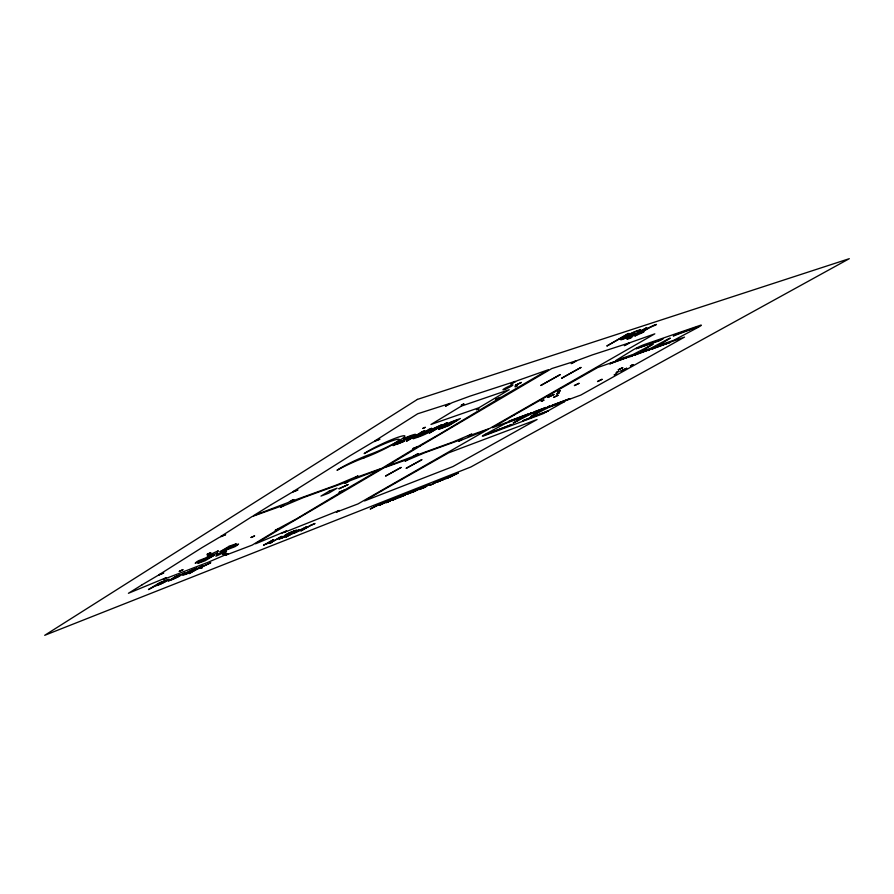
<?xml version="1.0" encoding="UTF-8"?>
<svg xmlns="http://www.w3.org/2000/svg" width="894" height="894" viewBox="0 0 894 894"><rect width="100%" height="100%" fill="white"/><g stroke="black" fill="none" stroke-linecap="round" stroke-linejoin="round"><path stroke-width="1.34" d="M629.22 338.055L629.711 337.619A6.236 0.603 -26.2 0 1 630.326 337.239A10.449 1.006 -26.2 0 1 631.142 336.747A14.371 1.386 -26.2 0 1 631.466 336.557L639.065 333.384L647.647 328.411A9.644 0.928 -26.3 0 1 649.402 327.428L653.793 325.327A8.012 0.771 -26.3 0 1 655.302 324.779M698.37 326.69L673.305 335.976L677.071 333.954L698.359 326.656M623.14 338.413L623.386 338.58A6.124 0.603 -26.2 0 0 624.202 338.345A6.381 0.626 -26.2 0 0 624.928 338.088L628.583 336.423A6.75 0.67 -26.2 0 0 629.991 335.663A10.605 1.05 -26.2 0 0 631.265 334.937L625.308 336.904A11.711 1.151 -26.2 0 0 624.973 337.116A9.018 0.883 -26.2 0 0 623.911 337.798A6.124 0.603 -26.2 0 0 623.062 338.368M457.035 420.135L448.486 425.343L442.027 427.902L450.218 422.784L457.013 420.057M540.781 385.448L560.259 374.552M597.505 381.503L602.008 379.313M602.008 379.358L597.617 381.514M560.259 374.62L540.836 385.493M580.91 367.501L561.588 378.251L580.91 367.434M401.06 467.495L385.537 476.077L401.06 467.439M406.256 468.232L421.8 459.717M428.394 431.891L417.833 436.641L422.784 433.668L428.36 431.791M559.242 392.745L556.627 394.098L559.365 392.734M222.729 554.481L226.216 552.928L222.829 554.503M564.539 401.618L548.424 407.53L530.745 416.57L540.669 410.447L530.801 414.034L513.111 423.13L522.923 417.017L505.814 423.275L484.302 434.763A7.308 0.581 -25.5 0 0 484.28 435.691L543.071 413.687L564.55 401.596M517.358 385.605L514.978 386.811L517.38 385.605M287.153 535.26L282.158 537.909A8.918 0.67 -24.7 0 1 281.252 538.277A10.203 0.76 -24.7 0 1 280.347 538.624A7.487 0.559 -24.7 0 1 279.666 538.87L278.738 539.071L287.164 535.204M251.069 537.462L254.634 535.886L251.113 537.506M179.281 571.322L182.879 569.702M614.256 374.899L616.871 373.67L614.312 374.932M182.868 569.769L179.325 571.367M407.474 494.091L413.665 490.717M421.756 459.762L406.312 468.266M632.93 364.696L630.326 365.948L632.941 364.629M424.371 486.571L413.062 492.024L424.415 486.448M285.197 535.607L287.365 534.545A8.392 0.626 -24.7 0 1 287.834 534.355L289.835 533.573A9.566 0.726 -24.8 0 0 290.952 533.126L296.707 530.164L295.556 530.433A11.521 0.86 -24.7 0 0 294.327 530.868A18.394 1.375 -24.7 0 0 292.774 531.472A13.041 0.972 -24.7 0 0 291.422 532.008A8.281 0.626 -24.7 0 0 290.025 532.589L286.885 534.388L290.416 533.137A14.93 1.129 -24.8 0 0 291.12 532.858A8.806 0.659 -24.8 0 0 291.735 532.601L294.763 531.058L293.78 531.282A9.61 0.715 -24.7 0 0 292.919 531.606A15.611 1.162 -24.7 0 0 291.835 532.019A9.543 0.715 -24.7 0 0 290.952 532.366L289.254 533.092M440.574 480.737L442.843 479.575M438.887 480.793L438.094 481.263M429.601 485.33L432.54 484.123M438.261 481.587L440.217 480.771M269.619 543.317L272.301 542.088L269.642 543.351M447.481 477.932L449.548 477.072M429.679 485.408L434.372 483.308A9.555 0.615 -25.2 0 0 434.607 483.173L437.892 481.385M409.061 493.354L413.285 491.018M437.367 481.486L436.183 482.246M449.917 477.016L455.135 474.222L449.503 477.217M405.597 494.572L404.021 495.41M179.571 575.624L180.342 575.01L179.035 575.345A7.085 0.559 -24.3 0 0 177.906 575.77L171.246 578.932L171.916 578.831A9.141 0.726 -24.3 0 0 173.38 578.34A17.768 1.419 -24.3 0 0 175.425 577.58L178.029 576.574L177.526 576.876A7.398 0.581 -24.3 0 1 176.967 577.2L172.888 579.089A8.381 0.659 -24.3 0 1 171.492 579.603A12.672 1.006 -24.3 0 1 170.329 580.005A17.277 1.375 -24.3 0 1 169.737 580.184L168.195 580.988A11.879 0.939 -24.3 0 0 169.547 580.552A13.522 1.073 -24.3 0 0 169.849 580.441A11.935 0.95 -24.3 0 0 172.017 579.636A10.873 0.86 -24.3 0 0 173.358 579.1L178.688 576.574A10.136 0.805 -24.3 0 0 179.314 576.217L184.79 572.898L181.761 574.328A10.694 0.849 -24.3 0 0 181.448 574.35L179.94 574.775A8.761 0.693 -24.3 0 0 179.336 574.998A11.287 0.894 -24.3 0 0 178.509 575.323A7.912 0.626 -24.3 0 0 177.18 575.848L175.258 576.686M394.924 444.173L393.125 445.625L404.267 441.167A10.661 1.095 -25.2 0 1 398.746 443.48M414.291 435.568C420.37 431.757 404.189 437.68 403.585 439.11A11.398 1.162 -25.2 0 1 411.408 435.97M179.56 575.635L176.878 576.82A19.031 1.52 -24.3 0 1 175.76 577.256A11.521 0.916 -24.3 0 1 174.833 577.591L173.604 577.949L175.705 576.708M339.955 492.203L340.513 491.868M343.497 490.426L344.067 490.091M378.531 504.54L370.194 509.032L382.788 502.853L376.977 505.311M392.421 500.215L400.166 495.98M399.629 496.852L400.579 496.315L395.528 498.472M422.214 488.303L429.913 484.202L423.32 487.867M393.528 499.02L394.578 498.383L391.46 499.623M393.885 498.841L396.131 497.723L390.857 499.891M451.973 475.966L450.665 476.647L451.168 476.39M439.3 481.307L445.961 477.854L444.888 478.279M394.634 498.595L392.555 499.59A10.437 0.693 -25.1 0 1 390.901 500.305M404.557 495.153L407.217 493.823L403.373 495.198M405.194 494.963L398.746 497.701L407.061 493.253L405.921 493.7M450.263 476.726L458.343 472.948L451.515 476.301M432.774 484L435.601 482.425M311.045 525.27L300.786 530.935L311.403 524.912M443.96 479.251L449.213 476.558L442.385 479.922M161.713 583.335L163.568 582.396A9.577 0.76 -24.2 0 0 164.563 581.849A15.489 1.229 -24.2 0 0 165.446 581.323A15.019 1.196 -24.2 0 0 166.183 580.865A9.655 0.771 -24.2 0 0 166.697 580.497L164.865 580.865A8.359 0.659 -24.2 0 0 164.429 581.033L159.534 583.29A10.359 0.827 -24.3 0 0 158.618 583.816A17.075 1.352 -24.3 0 0 158.003 584.173A20.596 1.632 -24.3 0 0 157.344 584.575A13.935 1.106 -24.3 0 0 156.718 584.989A8.124 0.648 -24.3 0 0 156.338 585.279L157.556 585.067A7.32 0.581 -24.2 0 0 158.607 584.665L163.088 582.899A7.666 0.603 -24.2 0 0 165.334 581.77A11.79 0.939 -24.2 0 0 166.765 580.966A16.807 1.341 -24.2 0 0 167.569 580.497A15.343 1.218 -24.2 0 0 168.608 579.826A9.89 0.782 -24.2 0 0 169.178 579.357A7.32 0.581 -24.2 0 0 169.156 579.211L166.787 579.893A8.828 0.704 -24.2 0 0 166.128 580.15A7.901 0.626 -24.2 0 0 165.021 580.586L159.646 582.709L148.449 589.559L153.198 587.101A56.288 4.504 -24 0 0 154.014 586.598A40.185 3.207 -24.1 0 0 154.696 586.173M411.564 492.505L413.631 491.465L407.519 494.158M411.352 492.482L409.15 493.41M449.827 476.938L448.564 477.631M443.815 479.452L441.558 480.38M285.745 535.081L280.694 538.233L283.096 537.361M404.144 495.477L400.199 496.975M162.172 583.335L159.791 584.397A7.957 0.637 -24.2 0 1 157.903 585.157A8.884 0.704 -24.2 0 1 157.087 585.469L154.83 586.106M390.846 499.78L391.449 499.5M393.081 499.232L391.471 499.925M413.788 490.784L417.274 489.364L414.224 490.582M288.728 533.159L285.175 535.081L286.192 535.037M390.555 500.852L385.839 502.763L389.572 500.729A12.952 0.849 -25.1 0 1 391.08 500.092L391.304 499.992M390.566 500.729L387.359 502.037L390.656 500.405M311.503 525.057L313.984 523.85A9.879 0.726 -24.8 0 1 314.409 523.694L315.034 523.482L314.073 524.029A8.337 0.615 -24.8 0 0 313.526 524.23L311.805 524.912M439.803 480.95L438.328 481.665M449 477.307L447.559 478.011M398.612 496.751L404.289 494.348L391.851 500.439L398.076 497.813L393.371 499.679M402.423 495.734L405.563 494.505M403.909 440.384L402.423 440.977A18.103 1.833 -25.1 0 0 401.115 441.502L396.489 444.016L397.484 443.882A10.315 1.05 -25.2 0 0 398.825 443.435M282.996 537.562L287.656 535.584C282.046 537.931 291.522 533.718 288.002 534.634A7.644 0.57 -24.7 0 0 286.907 535.037A9.756 0.726 -24.7 0 0 286.538 535.182L285.264 535.651M405.753 439.189L405.921 439.122A19.355 2.011 -25.2 0 0 408.133 438.239L412.715 435.736L411.463 435.948M282.169 533.059L282.839 532.802M405.686 460.578L406.368 460.332M517.078 421.163L517.637 420.962M413.218 456.163L413.9 455.918M572.205 362.886L572.875 362.651M636.919 334.099L634.081 335.038L646.865 327.617L629.812 337.094A12.36 1.196 -26.2 0 0 627.99 338.2A6.403 0.626 -26.2 0 0 626.806 339.061L627.353 339.195A9.309 0.905 -26.2 0 0 628.169 338.949A9.789 0.95 -26.2 0 0 629.018 338.647A14.796 1.442 -26.2 0 0 630.002 338.267A19.97 1.944 -26.3 0 0 630.695 337.988L631.98 337.139A14.952 1.453 -26.2 0 1 631.119 337.474A9.856 0.961 -26.2 0 1 630.371 337.764A6.582 0.637 -26.2 0 1 629.912 337.921L629.309 338.077M437.389 481.408L435.981 481.967L438.92 480.681M636.427 334.524L637.12 334.512L634.785 336.043L642.25 332.747L643.937 331.775L640.741 332.825L649.234 327.908A6.18 0.592 -26.3 0 1 650.061 327.439L653.715 325.751A10.046 0.972 -26.3 0 1 654.442 325.539A11.186 1.084 -26.3 0 1 654.944 325.416L656.453 324.455A8.102 0.782 -26.3 0 0 656.207 324.511L656.162 324.522A13.265 1.285 -26.3 0 0 655.749 324.634A9.555 0.928 -26.3 0 0 655.358 324.757M431.5 430.193A7.275 0.726 -25.3 0 0 430.964 430.305L442.038 424.65L424.929 432.383L431.757 428.282L429.276 429.154L413.251 438.786L420.225 436.317A7.644 0.771 -25.3 0 0 428.595 432.506A7.644 0.771 -25.3 0 0 431.59 430.159M414.201 435.601A7.353 0.76 -25.2 0 1 411.084 437.334A6.426 0.659 -25.2 0 1 407.887 438.786A23.188 2.403 -25.2 0 1 404.468 440.172M395.003 444.15A7.722 0.793 -25.1 0 1 398.288 442.318M398.344 442.306A6.247 0.637 -25.1 0 1 401.585 440.843A28.351 2.861 -25.1 0 1 404.893 439.524M547.843 397.428L554.157 394.41L547.877 397.372M293.266 533.193L306.653 526.745L301.278 529.851A9.957 0.738 -24.8 0 1 300.574 530.254L295.467 532.679A9.342 0.693 -24.8 0 1 294.249 533.17L291.913 533.852A9.041 0.67 -24.7 0 1 291.701 533.986A13.768 1.028 -24.7 0 1 291.478 534.12A19.757 1.475 -24.7 0 1 290.941 534.433L285.767 537.115L299.065 529.717L294.763 532.209A14.751 1.095 -24.8 0 0 294.495 532.366A10.963 0.816 -24.8 0 0 293.869 532.746L293.266 533.193M438.652 429.388L448.81 425.6L460.399 418.515L450.464 422.225L438.663 429.343M553.531 397.439L558.202 395.204L553.609 397.349M574.429 385.549L579.178 383.28L574.462 385.515M184.868 574.149L187.282 573.434A7.286 0.57 -24.4 0 0 187.885 573.199A10.527 0.827 -24.4 0 0 188.343 573.009A13.332 1.05 -24.4 0 0 189.115 572.685A11.343 0.894 -24.4 0 0 190.266 572.194L189.293 572.808A8.281 0.648 -24.4 0 1 188.701 573.065A12.717 1.006 -24.4 0 1 188.075 573.322A11.488 0.905 -24.4 0 1 186.086 574.138A9.99 0.782 -24.4 0 1 184.499 574.73L182.6 575.121A9.052 0.715 -24.4 0 1 183.147 574.652A13.98 1.095 -24.4 0 1 184.198 573.982A15.299 1.207 -24.4 0 1 184.745 573.657A11.197 0.883 -24.4 0 1 186.254 572.819A7.364 0.581 -24.4 0 1 188.802 571.534L192.355 569.936A9.499 0.749 -24.4 0 1 194.277 569.165A13.913 1.095 -24.4 0 1 194.825 568.953A10.661 0.838 -24.4 0 1 196.088 568.483A7.23 0.57 -24.4 0 1 197.149 568.137L196.065 568.785A13.119 1.028 -24.3 0 0 195.238 569.065A10.627 0.838 -24.4 0 0 193.16 569.824L188.31 572.026A7.822 0.615 -24.4 0 0 187.192 572.629A12.259 0.961 -24.4 0 0 186.243 573.188A13.969 1.095 -24.4 0 0 185.628 573.568A8.515 0.67 -24.4 0 0 184.969 574.049L184.868 574.149M268.01 543.027L270.357 542.334A10.37 0.782 -24.7 0 0 270.983 542.077L270.077 542.647A7.867 0.592 -24.7 0 1 269.351 542.937A10.795 0.816 -24.7 0 1 268.625 543.228L266.803 543.798A7.912 0.592 -24.7 0 1 266.736 543.653L263.507 545.206L273.408 539.752L268.066 542.96M515.369 385.28L521.303 382.487L515.369 385.28M216.717 554.235L215.912 556.202A23.803 1.978 -24.4 0 0 226.517 551.207L216.717 554.235M218.08 550.905L217.242 552.95L214.616 554.191L207.106 556.068A23.803 1.978 -24.4 0 1 218.08 550.905M485.129 434.808L511.815 424.471L485.151 434.775M339.016 488.75L347.945 484.637L339.016 488.75M618.279 369.814L622.85 367.624L618.313 369.77M620.849 371.066L626.772 368.205L620.905 371.01M422.817 428.449L425.354 427.287L422.817 428.438M636.26 348.694L659.157 340.893L662.979 338.871L636.293 348.649M640.629 351.8L650.81 348.258L668.924 338.636L670.31 338.156L658.163 345.676L673.819 340.256L698.337 327.249A7.901 0.648 -26.3 0 0 700.091 325.382L644.116 344.637A8.281 0.726 -26.1 0 0 633.634 349.576L616.022 360.383L633.075 354.482L653.112 344.112L640.652 351.767M461.371 405.105L463.986 403.909L461.382 405.094M523.001 420.683L548.178 410.927L523.001 420.683M541.283 401.328L544.055 400.031L541.351 401.261M211.777 555.867L195.227 563.265A23.803 1.978 -24.4 0 1 198.535 560.717L212.56 555.308L211.777 555.867M207.184 554.291L210.883 552.671L207.207 554.269M476.457 409.675L478.882 408.569L476.468 409.664M557.521 392.053L560.314 390.723L557.521 392.053M222.215 551.274L221.377 551.9L234.977 546.659A23.803 1.978 -24.4 0 0 238.519 544.021L222.215 551.274M616.312 372.507L618.939 371.278L616.312 372.507M383.37 502.629L379.324 505.412L390.566 499.78L381.202 504.439L384.643 502.126L383.37 502.629M417.42 399.406L44.7 635.321L470.847 466.992L849.3 258.679L417.42 399.406M198.166 568.562L197.261 569.12A16.997 1.341 -24.3 0 1 197.038 569.254L189.103 573.624L200.502 566.762L202.435 566.014L199.396 567.835L210.783 562.751L200.58 567.712L202.335 567.746L198.423 568.573A24.853 1.956 -24.5 0 1 198.334 568.539L198.2 568.539M142.18 584.743L128.412 593.292L164.071 578.563L166.105 577.77L163.434 579.413L208.157 562.248L227.959 553.732L225.21 555.364L252.242 545.083L279.219 528.756L275.151 530.332L296.842 518.665L343.128 490.884L339.005 492.438L340.48 491.566L344.603 490.013L380.632 469.048L350.202 480.626L344.805 483.408L348.269 481.33L303.1 497.701L280.593 507.189L284.001 505.099L252.041 516.564L220.751 536.478L225.634 534.646L219.332 537.361L201.843 547.72L158.998 574.775L163.77 572.942L157.746 575.546L142.18 584.743M271.43 504.54L253.449 515.693L288.27 502.484L291.746 500.361L293.869 499.578L290.394 501.702L336.625 484.973L358.047 475.932L354.527 478.033L382.084 468.188L416.995 447.123L412.827 448.632L418.671 446.128L439.211 434.35L499.701 398.109L495.533 399.562L497.455 398.422L501.623 396.97L548.324 369.736L517.291 380.699L510.753 384.096L515.335 381.358L469.998 396.143L452.208 402.658L445.458 406.2L450.04 403.395L417.666 413.777L374.877 440.91L379.939 439.155L372.966 442.094L350.202 455.649L292.941 491.711L297.937 489.912L291.299 492.739L271.43 504.54M461.349 406.111L430.975 424.471L478.86 407.765L509.222 389.695L461.349 406.111M214.091 555.33L205.173 560.706A23.803 1.978 -24.4 0 1 197.764 563.231L214.091 555.33M229.065 546.323L219.879 551.855L236.362 543.876A23.803 1.978 -24.4 0 0 229.065 546.323M422.381 431.578L406.379 441.234L424.885 430.696L422.381 431.578M329.327 491.063L320.968 496.081L328.713 493.186L337.094 488.18L329.327 491.063M445.301 423.499L429.276 433.087L447.715 422.65L445.301 423.499M282.56 527.471L255.55 543.798L284.873 531.606L286.605 530.924L283.811 532.567L339.284 510.452L336.457 512.083L357.98 503.925L488.236 429.276L458.756 441.2L462.254 439.189L424.751 452.744L405.094 461.08L408.58 459.035L384.04 467.786L282.56 527.471M420.415 445.882L385.482 466.936L412.95 456.476L416.481 454.398L418.247 453.75L414.715 455.817L453.001 442.005L471.786 434.026L468.244 436.071L489.7 428.449L654.81 333.842L630.471 342.491L624.358 345.643L628.873 343.028L592.286 354.918L577.535 360.36L571.221 363.623L575.781 360.952L551.732 368.585L420.415 445.882M627.353 334.032L606.803 346.034L629.108 333.451L627.353 334.032M280.448 537.003L272.279 541.764L282.18 536.322L280.448 537.003M640.607 329.841L638.629 330.992A18.696 1.844 -26.2 0 0 638.528 330.992A16.327 1.609 -26.2 0 0 636.003 331.607A8.549 0.849 -26.2 0 0 634.807 332.043A5.655 0.559 -26.2 0 0 631.969 333.272A5.845 0.581 -26.2 0 0 630.482 334.01A7.99 0.793 -26.2 0 0 628.661 334.982A12.449 1.218 -26.2 0 0 627.052 335.876L634.885 333.294L633.5 334.099A12.672 1.252 -26.2 0 1 631.421 335.272A8.683 0.86 -26.2 0 1 627.554 337.25A7.186 0.704 -26.2 0 1 624.124 338.77A9.465 0.939 -26.2 0 1 622.403 339.407A10.996 1.084 -26.2 0 1 622 339.53A7.957 0.782 -26.2 0 1 620.794 339.429A9.197 0.905 -26.2 0 1 621.14 339.105A10.873 1.073 -26.2 0 1 622.861 337.921A16.271 1.598 -26.2 0 1 624.973 336.636A17.69 1.732 -26.2 0 1 625.375 336.401A13.734 1.352 -26.2 0 1 627.834 335.038A9.152 0.905 -26.2 0 1 631.913 332.959A8.56 0.849 -26.2 0 1 635.947 331.205A12.069 1.196 -26.2 0 1 637.88 330.501A24.373 2.391 -26.2 0 1 638.595 330.266A19.109 1.877 -26.2 0 1 639.042 330.132A13.019 1.285 -26.2 0 1 639.623 329.987A14.237 1.408 -26.2 0 1 640.126 329.886A18.573 1.833 -26.2 0 1 640.607 329.841M381.783 490.817L364.584 500.919L452.912 466.567L537.093 419.509L448.564 452.856L381.783 490.817M514.262 414.961L492.538 427.69L580.843 395.059L684.525 337.116L597.661 367.535L514.262 414.961M510.027 420.75L508.563 421.577L528.32 413.989L510.027 420.75M611.407 362.964L609.708 363.936L629.465 356.639L611.407 362.964M531.014 412.994L529.561 413.821L532.355 412.503L531.014 412.994M632.114 355.711L630.426 356.672L633.444 355.242L632.114 355.711M535.037 411.508L533.584 412.335L546.055 407.44L535.037 411.508M636.081 354.326L634.382 355.276L646.921 350.515L636.081 354.326M548.67 406.479L547.217 407.295L549.978 405.999L548.67 406.479M649.491 349.621L647.815 350.571L650.776 349.174L649.491 349.621M553.006 404.881L551.553 405.697L570.014 398.601L553.006 404.881M653.749 348.124L652.072 349.073L670.433 342.279L653.749 348.124M383.224 502.942L382.274 503.478L387.638 501.199L383.224 502.942M420.359 488.973L419.409 489.51L425.902 486.783L420.359 488.973M441.602 479.575L436.473 482.414L442.686 479.15L441.602 479.575M450.844 475.921L445.704 478.759L451.906 475.496L450.844 475.921M433.746 482.961L435.937 481.989L433.746 482.961M410.491 491.89L405.373 494.449L411.832 491.354L410.491 491.89M505.646 389.035A5.554 0.581 -25.7 0 0 512.966 384.968A5.554 0.581 -25.7 0 0 505.244 388.108A5.554 0.581 -25.7 0 0 505.646 389.035M363.981 457.907A23.188 2.358 -24.9 0 0 337.004 470.289A23.289 2.38 -24.9 0 1 369.423 454.588A23.836 2.492 -25.1 0 0 400.758 439.624A23.836 2.492 -25.1 0 0 394.667 438.485A23.836 2.492 -25.1 0 0 364.16 453.604A23.725 2.47 -25 0 1 393.461 440.373A23.725 2.47 -25 0 1 393.304 444.162A23.725 2.47 -25 0 1 363.981 457.907"/></g></svg>
